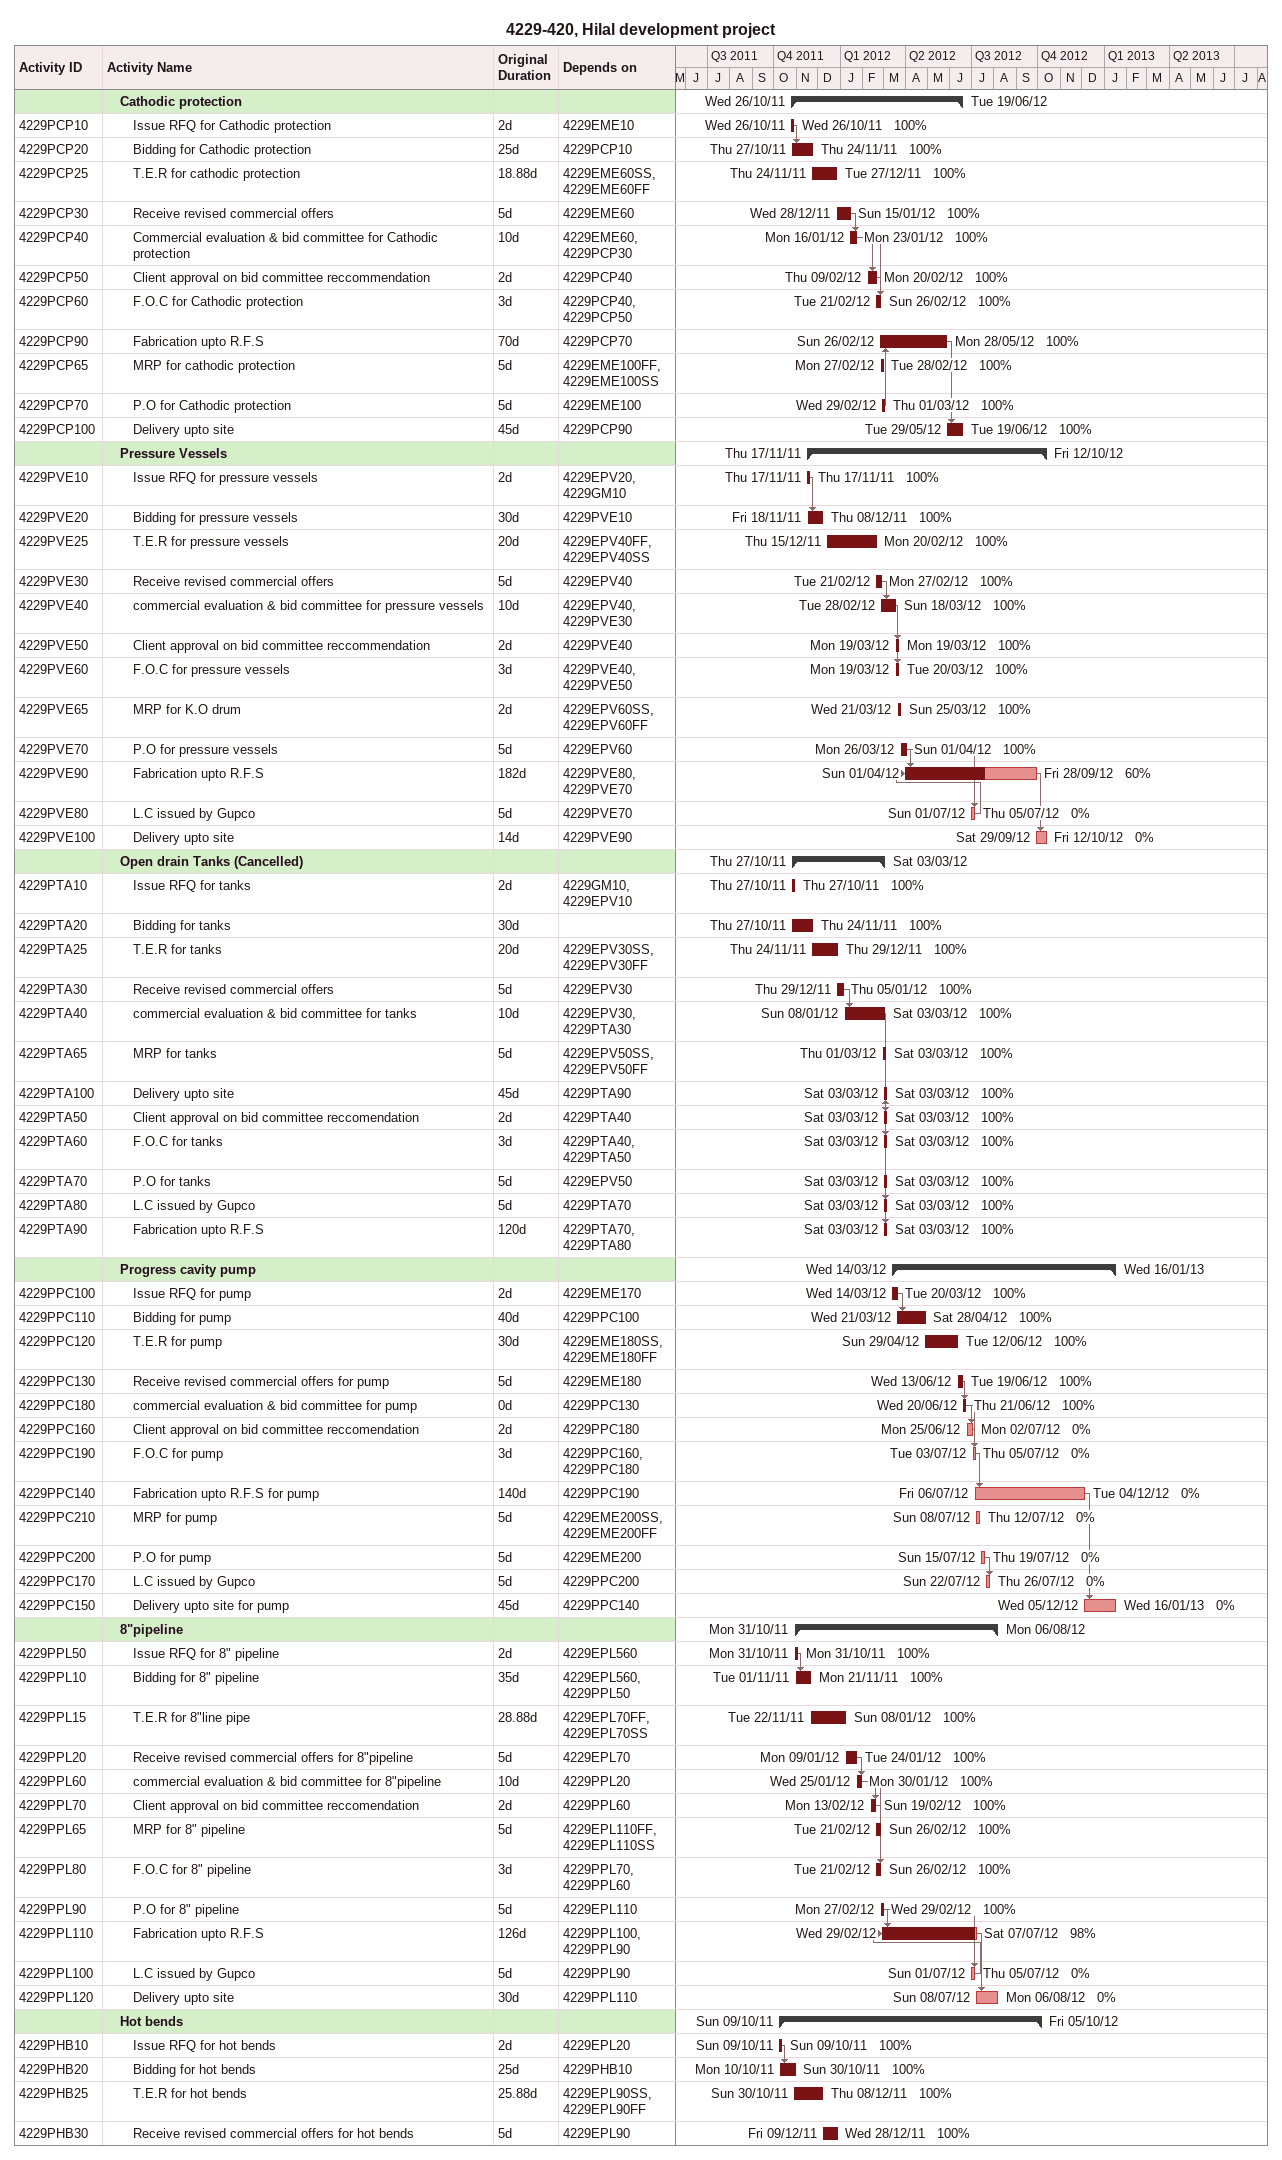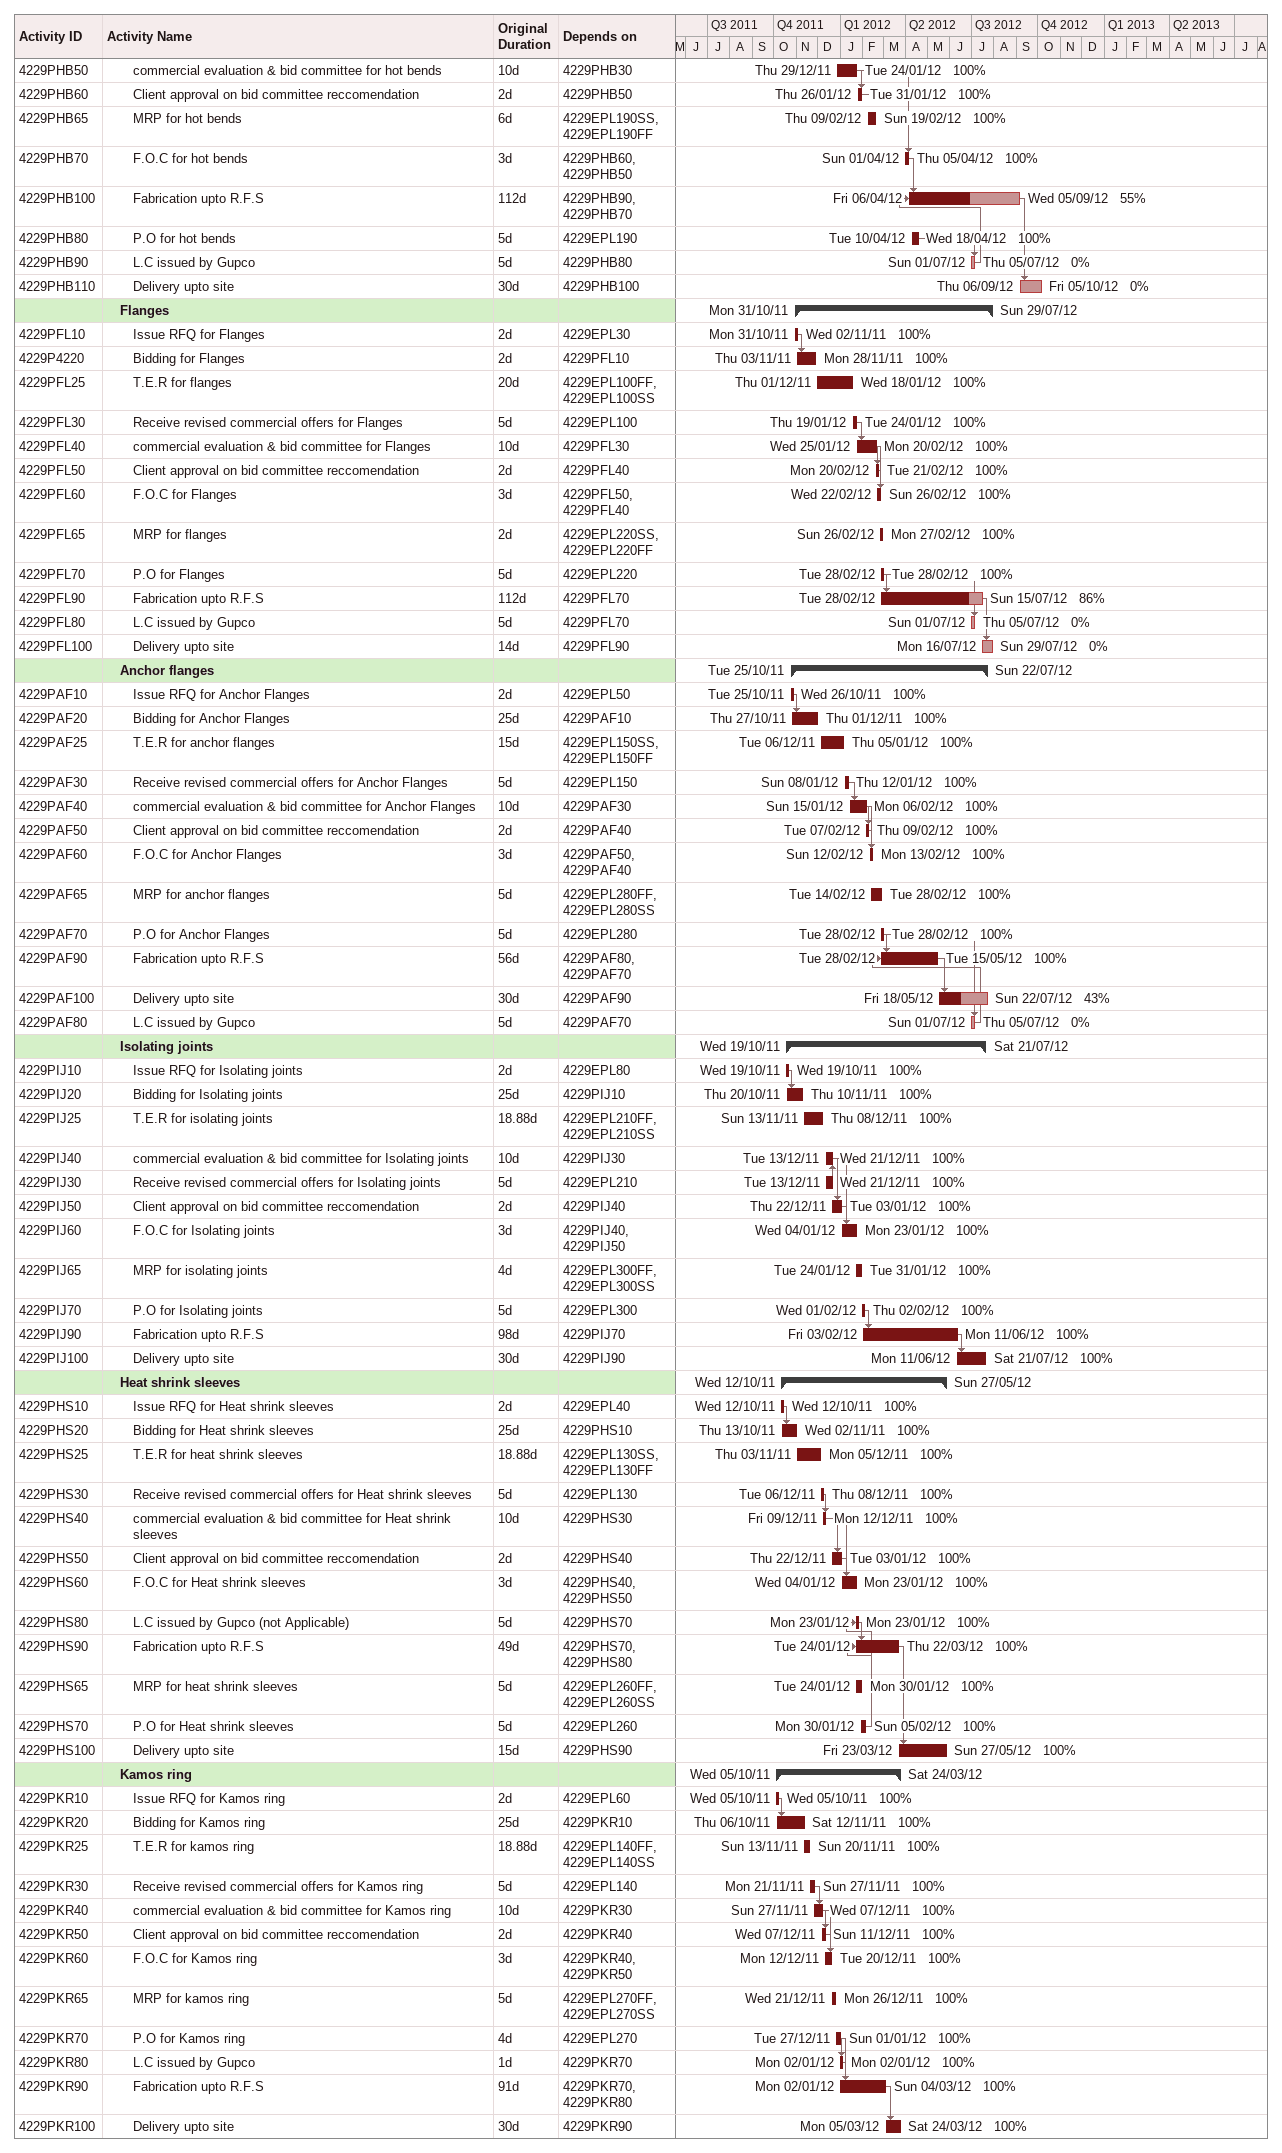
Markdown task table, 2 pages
4229-420, Hilal development project

| ID | Level | Task | Original duration | Start | Finish | Predecessors | % complete |
|---|---|---|---|---|---|---|---|
|  | 2 | **Cathodic protection** |  | 2011-10-26 | 2012-06-19 |  |  |
| 4229PCP10 | 3 | Issue RFQ for Cathodic protection | 2d | 2011-10-26 | 2011-10-26 | 4229EME10 | 100 |
| 4229PCP20 | 3 | Bidding for Cathodic protection | 25d | 2011-10-27 | 2011-11-24 | 4229PCP10 | 100 |
| 4229PCP25 | 3 | T.E.R for cathodic protection | 18.88d | 2011-11-24 | 2011-12-27 | 4229EME60SS, 4229EME60FF | 100 |
| 4229PCP30 | 3 | Receive revised commercial offers | 5d | 2011-12-28 | 2012-01-15 | 4229EME60 | 100 |
| 4229PCP40 | 3 | Commercial evaluation & bid committee for Cathodic protection | 10d | 2012-01-16 | 2012-01-23 | 4229EME60, 4229PCP30 | 100 |
| 4229PCP50 | 3 | Client approval on bid committee reccommendation | 2d | 2012-02-09 | 2012-02-20 | 4229PCP40 | 100 |
| 4229PCP60 | 3 | F.O.C for Cathodic protection | 3d | 2012-02-21 | 2012-02-26 | 4229PCP40, 4229PCP50 | 100 |
| 4229PCP90 | 3 | Fabrication upto R.F.S | 70d | 2012-02-26 | 2012-05-28 | 4229PCP70 | 100 |
| 4229PCP65 | 3 | MRP for cathodic protection | 5d | 2012-02-27 | 2012-02-28 | 4229EME100FF, 4229EME100SS | 100 |
| 4229PCP70 | 3 | P.O for Cathodic protection | 5d | 2012-02-29 | 2012-03-01 | 4229EME100 | 100 |
| 4229PCP100 | 3 | Delivery upto site | 45d | 2012-05-29 | 2012-06-19 | 4229PCP90 | 100 |
|  | 2 | **Pressure Vessels** |  | 2011-11-17 | 2012-10-12 |  |  |
| 4229PVE10 | 3 | Issue RFQ for pressure vessels | 2d | 2011-11-17 | 2011-11-17 | 4229EPV20, 4229GM10 | 100 |
| 4229PVE20 | 3 | Bidding for pressure vessels | 30d | 2011-11-18 | 2011-12-08 | 4229PVE10 | 100 |
| 4229PVE25 | 3 | T.E.R for pressure vessels | 20d | 2011-12-15 | 2012-02-20 | 4229EPV40FF, 4229EPV40SS | 100 |
| 4229PVE30 | 3 | Receive revised commercial offers | 5d | 2012-02-21 | 2012-02-27 | 4229EPV40 | 100 |
| 4229PVE40 | 3 | commercial evaluation & bid committee for pressure vessels | 10d | 2012-02-28 | 2012-03-18 | 4229EPV40, 4229PVE30 | 100 |
| 4229PVE50 | 3 | Client approval on bid committee reccommendation | 2d | 2012-03-19 | 2012-03-19 | 4229PVE40 | 100 |
| 4229PVE60 | 3 | F.O.C for pressure vessels | 3d | 2012-03-19 | 2012-03-20 | 4229PVE40, 4229PVE50 | 100 |
| 4229PVE65 | 3 | MRP for K.O drum | 2d | 2012-03-21 | 2012-03-25 | 4229EPV60SS, 4229EPV60FF | 100 |
| 4229PVE70 | 3 | P.O for pressure vessels | 5d | 2012-03-26 | 2012-04-01 | 4229EPV60 | 100 |
| 4229PVE90 | 3 | Fabrication upto R.F.S | 182d | 2012-04-01 | 2012-09-28 | 4229PVE80, 4229PVE70 | 60 |
| 4229PVE80 | 3 | L.C issued by Gupco | 5d | 2012-07-01 | 2012-07-05 | 4229PVE70 | 0 |
| 4229PVE100 | 3 | Delivery upto site | 14d | 2012-09-29 | 2012-10-12 | 4229PVE90 | 0 |
|  | 2 | **Open drain Tanks (Cancelled)** |  | 2011-10-27 | 2012-03-03 |  |  |
| 4229PTA10 | 3 | Issue RFQ for tanks | 2d | 2011-10-27 | 2011-10-27 | 4229GM10, 4229EPV10 | 100 |
| 4229PTA20 | 3 | Bidding for tanks | 30d | 2011-10-27 | 2011-11-24 |  | 100 |
| 4229PTA25 | 3 | T.E.R for tanks | 20d | 2011-11-24 | 2011-12-29 | 4229EPV30SS, 4229EPV30FF | 100 |
| 4229PTA30 | 3 | Receive revised commercial offers | 5d | 2011-12-29 | 2012-01-05 | 4229EPV30 | 100 |
| 4229PTA40 | 3 | commercial evaluation & bid committee for tanks | 10d | 2012-01-08 | 2012-03-03 | 4229EPV30, 4229PTA30 | 100 |
| 4229PTA65 | 3 | MRP for tanks | 5d | 2012-03-01 | 2012-03-03 | 4229EPV50SS, 4229EPV50FF | 100 |
| 4229PTA100 | 3 | Delivery upto site | 45d | 2012-03-03 | 2012-03-03 | 4229PTA90 | 100 |
| 4229PTA50 | 3 | Client approval on bid committee reccomendation | 2d | 2012-03-03 | 2012-03-03 | 4229PTA40 | 100 |
| 4229PTA60 | 3 | F.O.C for tanks | 3d | 2012-03-03 | 2012-03-03 | 4229PTA40, 4229PTA50 | 100 |
| 4229PTA70 | 3 | P.O for tanks | 5d | 2012-03-03 | 2012-03-03 | 4229EPV50 | 100 |
| 4229PTA80 | 3 | L.C issued by Gupco | 5d | 2012-03-03 | 2012-03-03 | 4229PTA70 | 100 |
| 4229PTA90 | 3 | Fabrication upto R.F.S | 120d | 2012-03-03 | 2012-03-03 | 4229PTA70, 4229PTA80 | 100 |
|  | 2 | **Progress cavity pump** |  | 2012-03-14 | 2013-01-16 |  |  |
| 4229PPC100 | 3 | Issue RFQ for pump | 2d | 2012-03-14 | 2012-03-20 | 4229EME170 | 100 |
| 4229PPC110 | 3 | Bidding for pump | 40d | 2012-03-21 | 2012-04-28 | 4229PPC100 | 100 |
| 4229PPC120 | 3 | T.E.R for pump | 30d | 2012-04-29 | 2012-06-12 | 4229EME180SS, 4229EME180FF | 100 |
| 4229PPC130 | 3 | Receive revised commercial offers for pump | 5d | 2012-06-13 | 2012-06-19 | 4229EME180 | 100 |
| 4229PPC180 | 3 | commercial evaluation & bid committee for pump | 0d | 2012-06-20 | 2012-06-21 | 4229PPC130 | 100 |
| 4229PPC160 | 3 | Client approval on bid committee reccomendation | 2d | 2012-06-25 | 2012-07-02 | 4229PPC180 | 0 |
| 4229PPC190 | 3 | F.O.C for pump | 3d | 2012-07-03 | 2012-07-05 | 4229PPC160, 4229PPC180 | 0 |
| 4229PPC140 | 3 | Fabrication upto R.F.S for pump | 140d | 2012-07-06 | 2012-12-04 | 4229PPC190 | 0 |
| 4229PPC210 | 3 | MRP for pump | 5d | 2012-07-08 | 2012-07-12 | 4229EME200SS, 4229EME200FF | 0 |
| 4229PPC200 | 3 | P.O for pump | 5d | 2012-07-15 | 2012-07-19 | 4229EME200 | 0 |
| 4229PPC170 | 3 | L.C issued by Gupco | 5d | 2012-07-22 | 2012-07-26 | 4229PPC200 | 0 |
| 4229PPC150 | 3 | Delivery upto site for pump | 45d | 2012-12-05 | 2013-01-16 | 4229PPC140 | 0 |
|  | 2 | **8"pipeline** |  | 2011-10-31 | 2012-08-06 |  |  |
| 4229PPL50 | 3 | Issue RFQ for 8" pipeline | 2d | 2011-10-31 | 2011-10-31 | 4229EPL560 | 100 |
| 4229PPL10 | 3 | Bidding for 8" pipeline | 35d | 2011-11-01 | 2011-11-21 | 4229EPL560, 4229PPL50 | 100 |
| 4229PPL15 | 3 | T.E.R for 8"line pipe | 28.88d | 2011-11-22 | 2012-01-08 | 4229EPL70FF, 4229EPL70SS | 100 |
| 4229PPL20 | 3 | Receive revised commercial offers for 8"pipeline | 5d | 2012-01-09 | 2012-01-24 | 4229EPL70 | 100 |
| 4229PPL60 | 3 | commercial evaluation & bid committee for 8"pipeline | 10d | 2012-01-25 | 2012-01-30 | 4229PPL20 | 100 |
| 4229PPL70 | 3 | Client approval on bid committee reccomendation | 2d | 2012-02-13 | 2012-02-19 | 4229PPL60 | 100 |
| 4229PPL65 | 3 | MRP for 8" pipeline | 5d | 2012-02-21 | 2012-02-26 | 4229EPL110FF, 4229EPL110SS | 100 |
| 4229PPL80 | 3 | F.O.C for 8" pipeline | 3d | 2012-02-21 | 2012-02-26 | 4229PPL70, 4229PPL60 | 100 |
| 4229PPL90 | 3 | P.O for 8" pipeline | 5d | 2012-02-27 | 2012-02-29 | 4229EPL110 | 100 |
| 4229PPL110 | 3 | Fabrication upto R.F.S | 126d | 2012-02-29 | 2012-07-07 | 4229PPL100, 4229PPL90 | 98 |
| 4229PPL100 | 3 | L.C issued by Gupco | 5d | 2012-07-01 | 2012-07-05 | 4229PPL90 | 0 |
| 4229PPL120 | 3 | Delivery upto site | 30d | 2012-07-08 | 2012-08-06 | 4229PPL110 | 0 |
|  | 2 | **Hot bends** |  | 2011-10-09 | 2012-10-05 |  |  |
| 4229PHB10 | 3 | Issue RFQ for hot bends | 2d | 2011-10-09 | 2011-10-09 | 4229EPL20 | 100 |
| 4229PHB20 | 3 | Bidding for hot bends | 25d | 2011-10-10 | 2011-10-30 | 4229PHB10 | 100 |
| 4229PHB25 | 3 | T.E.R for hot bends | 25.88d | 2011-10-30 | 2011-12-08 | 4229EPL90SS, 4229EPL90FF | 100 |
| 4229PHB30 | 3 | Receive revised commercial offers for hot bends | 5d | 2011-12-09 | 2011-12-28 | 4229EPL90 | 100 |
| 4229PHB50 | 3 | commercial evaluation & bid committee for hot bends | 10d | 2011-12-29 | 2012-01-24 | 4229PHB30 | 100 |
| 4229PHB60 | 3 | Client approval on bid committee reccomendation | 2d | 2012-01-26 | 2012-01-31 | 4229PHB50 | 100 |
| 4229PHB65 | 3 | MRP for hot bends | 6d | 2012-02-09 | 2012-02-19 | 4229EPL190SS, 4229EPL190FF | 100 |
| 4229PHB70 | 3 | F.O.C for hot bends | 3d | 2012-04-01 | 2012-04-05 | 4229PHB60, 4229PHB50 | 100 |
| 4229PHB100 | 3 | Fabrication upto R.F.S | 112d | 2012-04-06 | 2012-09-05 | 4229PHB90, 4229PHB70 | 55 |
| 4229PHB80 | 3 | P.O for hot bends | 5d | 2012-04-10 | 2012-04-18 | 4229EPL190 | 100 |
| 4229PHB90 | 3 | L.C issued by Gupco | 5d | 2012-07-01 | 2012-07-05 | 4229PHB80 | 0 |
| 4229PHB110 | 3 | Delivery upto site | 30d | 2012-09-06 | 2012-10-05 | 4229PHB100 | 0 |
|  | 2 | **Flanges** |  | 2011-10-31 | 2012-07-29 |  |  |
| 4229PFL10 | 3 | Issue RFQ for Flanges | 2d | 2011-10-31 | 2011-11-02 | 4229EPL30 | 100 |
| 4229P4220 | 3 | Bidding for Flanges | 2d | 2011-11-03 | 2011-11-28 | 4229PFL10 | 100 |
| 4229PFL25 | 3 | T.E.R for flanges | 20d | 2011-12-01 | 2012-01-18 | 4229EPL100FF, 4229EPL100SS | 100 |
| 4229PFL30 | 3 | Receive revised commercial offers for Flanges | 5d | 2012-01-19 | 2012-01-24 | 4229EPL100 | 100 |
| 4229PFL40 | 3 | commercial evaluation & bid committee for Flanges | 10d | 2012-01-25 | 2012-02-20 | 4229PFL30 | 100 |
| 4229PFL50 | 3 | Client approval on bid committee reccomendation | 2d | 2012-02-20 | 2012-02-21 | 4229PFL40 | 100 |
| 4229PFL60 | 3 | F.O.C for Flanges | 3d | 2012-02-22 | 2012-02-26 | 4229PFL50, 4229PFL40 | 100 |
| 4229PFL65 | 3 | MRP for flanges | 2d | 2012-02-26 | 2012-02-27 | 4229EPL220SS, 4229EPL220FF | 100 |
| 4229PFL70 | 3 | P.O for Flanges | 5d | 2012-02-28 | 2012-02-28 | 4229EPL220 | 100 |
| 4229PFL90 | 3 | Fabrication upto R.F.S | 112d | 2012-02-28 | 2012-07-15 | 4229PFL70 | 86 |
| 4229PFL80 | 3 | L.C issued by Gupco | 5d | 2012-07-01 | 2012-07-05 | 4229PFL70 | 0 |
| 4229PFL100 | 3 | Delivery upto site | 14d | 2012-07-16 | 2012-07-29 | 4229PFL90 | 0 |
|  | 2 | **Anchor flanges** |  | 2011-10-25 | 2012-07-22 |  |  |
| 4229PAF10 | 3 | Issue RFQ for Anchor Flanges | 2d | 2011-10-25 | 2011-10-26 | 4229EPL50 | 100 |
| 4229PAF20 | 3 | Bidding for Anchor Flanges | 25d | 2011-10-27 | 2011-12-01 | 4229PAF10 | 100 |
| 4229PAF25 | 3 | T.E.R for anchor flanges | 15d | 2011-12-06 | 2012-01-05 | 4229EPL150SS, 4229EPL150FF | 100 |
| 4229PAF30 | 3 | Receive revised commercial offers for Anchor Flanges | 5d | 2012-01-08 | 2012-01-12 | 4229EPL150 | 100 |
| 4229PAF40 | 3 | commercial evaluation & bid committee for Anchor Flanges | 10d | 2012-01-15 | 2012-02-06 | 4229PAF30 | 100 |
| 4229PAF50 | 3 | Client approval on bid committee reccomendation | 2d | 2012-02-07 | 2012-02-09 | 4229PAF40 | 100 |
| 4229PAF60 | 3 | F.O.C for Anchor Flanges | 3d | 2012-02-12 | 2012-02-13 | 4229PAF50, 4229PAF40 | 100 |
| 4229PAF65 | 3 | MRP for anchor flanges | 5d | 2012-02-14 | 2012-02-28 | 4229EPL280FF, 4229EPL280SS | 100 |
| 4229PAF70 | 3 | P.O for Anchor Flanges | 5d | 2012-02-28 | 2012-02-28 | 4229EPL280 | 100 |
| 4229PAF90 | 3 | Fabrication upto R.F.S | 56d | 2012-02-28 | 2012-05-15 | 4229PAF80, 4229PAF70 | 100 |
| 4229PAF100 | 3 | Delivery upto site | 30d | 2012-05-18 | 2012-07-22 | 4229PAF90 | 43 |
| 4229PAF80 | 3 | L.C issued by Gupco | 5d | 2012-07-01 | 2012-07-05 | 4229PAF70 | 0 |
|  | 2 | **Isolating joints** |  | 2011-10-19 | 2012-07-21 |  |  |
| 4229PIJ10 | 3 | Issue RFQ for Isolating joints | 2d | 2011-10-19 | 2011-10-19 | 4229EPL80 | 100 |
| 4229PIJ20 | 3 | Bidding for Isolating joints | 25d | 2011-10-20 | 2011-11-10 | 4229PIJ10 | 100 |
| 4229PIJ25 | 3 | T.E.R for isolating joints | 18.88d | 2011-11-13 | 2011-12-08 | 4229EPL210FF, 4229EPL210SS | 100 |
| 4229PIJ40 | 3 | commercial evaluation & bid committee for Isolating joints | 10d | 2011-12-13 | 2011-12-21 | 4229PIJ30 | 100 |
| 4229PIJ30 | 3 | Receive revised commercial offers for Isolating joints | 5d | 2011-12-13 | 2011-12-21 | 4229EPL210 | 100 |
| 4229PIJ50 | 3 | Client approval on bid committee reccomendation | 2d | 2011-12-22 | 2012-01-03 | 4229PIJ40 | 100 |
| 4229PIJ60 | 3 | F.O.C for Isolating joints | 3d | 2012-01-04 | 2012-01-23 | 4229PIJ40, 4229PIJ50 | 100 |
| 4229PIJ65 | 3 | MRP for isolating joints | 4d | 2012-01-24 | 2012-01-31 | 4229EPL300FF, 4229EPL300SS | 100 |
| 4229PIJ70 | 3 | P.O for Isolating joints | 5d | 2012-02-01 | 2012-02-02 | 4229EPL300 | 100 |
| 4229PIJ90 | 3 | Fabrication upto R.F.S | 98d | 2012-02-03 | 2012-06-11 | 4229PIJ70 | 100 |
| 4229PIJ100 | 3 | Delivery upto site | 30d | 2012-06-11 | 2012-07-21 | 4229PIJ90 | 100 |
|  | 2 | **Heat shrink sleeves** |  | 2011-10-12 | 2012-05-27 |  |  |
| 4229PHS10 | 3 | Issue RFQ for Heat shrink sleeves | 2d | 2011-10-12 | 2011-10-12 | 4229EPL40 | 100 |
| 4229PHS20 | 3 | Bidding for Heat shrink sleeves | 25d | 2011-10-13 | 2011-11-02 | 4229PHS10 | 100 |
| 4229PHS25 | 3 | T.E.R for heat shrink sleeves | 18.88d | 2011-11-03 | 2011-12-05 | 4229EPL130SS, 4229EPL130FF | 100 |
| 4229PHS30 | 3 | Receive revised commercial offers for Heat shrink sleeves | 5d | 2011-12-06 | 2011-12-08 | 4229EPL130 | 100 |
| 4229PHS40 | 3 | commercial evaluation & bid committee for Heat shrink sleeves | 10d | 2011-12-09 | 2011-12-12 | 4229PHS30 | 100 |
| 4229PHS50 | 3 | Client approval on bid committee reccomendation | 2d | 2011-12-22 | 2012-01-03 | 4229PHS40 | 100 |
| 4229PHS60 | 3 | F.O.C for Heat shrink sleeves | 3d | 2012-01-04 | 2012-01-23 | 4229PHS40, 4229PHS50 | 100 |
| 4229PHS80 | 3 | L.C issued by Gupco (not Applicable) | 5d | 2012-01-23 | 2012-01-23 | 4229PHS70 | 100 |
| 4229PHS90 | 3 | Fabrication upto R.F.S | 49d | 2012-01-24 | 2012-03-22 | 4229PHS70, 4229PHS80 | 100 |
| 4229PHS65 | 3 | MRP for heat shrink sleeves | 5d | 2012-01-24 | 2012-01-30 | 4229EPL260FF, 4229EPL260SS | 100 |
| 4229PHS70 | 3 | P.O for Heat shrink sleeves | 5d | 2012-01-30 | 2012-02-05 | 4229EPL260 | 100 |
| 4229PHS100 | 3 | Delivery upto site | 15d | 2012-03-23 | 2012-05-27 | 4229PHS90 | 100 |
|  | 2 | **Kamos ring** |  | 2011-10-05 | 2012-03-24 |  |  |
| 4229PKR10 | 3 | Issue RFQ for Kamos ring | 2d | 2011-10-05 | 2011-10-05 | 4229EPL60 | 100 |
| 4229PKR20 | 3 | Bidding for Kamos ring | 25d | 2011-10-06 | 2011-11-12 | 4229PKR10 | 100 |
| 4229PKR25 | 3 | T.E.R for kamos ring | 18.88d | 2011-11-13 | 2011-11-20 | 4229EPL140FF, 4229EPL140SS | 100 |
| 4229PKR30 | 3 | Receive revised commercial offers for Kamos ring | 5d | 2011-11-21 | 2011-11-27 | 4229EPL140 | 100 |
| 4229PKR40 | 3 | commercial evaluation & bid committee for Kamos ring | 10d | 2011-11-27 | 2011-12-07 | 4229PKR30 | 100 |
| 4229PKR50 | 3 | Client approval on bid committee reccomendation | 2d | 2011-12-07 | 2011-12-11 | 4229PKR40 | 100 |
| 4229PKR60 | 3 | F.O.C for Kamos ring | 3d | 2011-12-12 | 2011-12-20 | 4229PKR40, 4229PKR50 | 100 |
| 4229PKR65 | 3 | MRP for kamos ring | 5d | 2011-12-21 | 2011-12-26 | 4229EPL270FF, 4229EPL270SS | 100 |
| 4229PKR70 | 3 | P.O for Kamos ring | 4d | 2011-12-27 | 2012-01-01 | 4229EPL270 | 100 |
| 4229PKR80 | 3 | L.C issued by Gupco | 1d | 2012-01-02 | 2012-01-02 | 4229PKR70 | 100 |
| 4229PKR90 | 3 | Fabrication upto R.F.S | 91d | 2012-01-02 | 2012-03-04 | 4229PKR70, 4229PKR80 | 100 |
| 4229PKR100 | 3 | Delivery upto site | 30d | 2012-03-05 | 2012-03-24 | 4229PKR90 | 100 |
